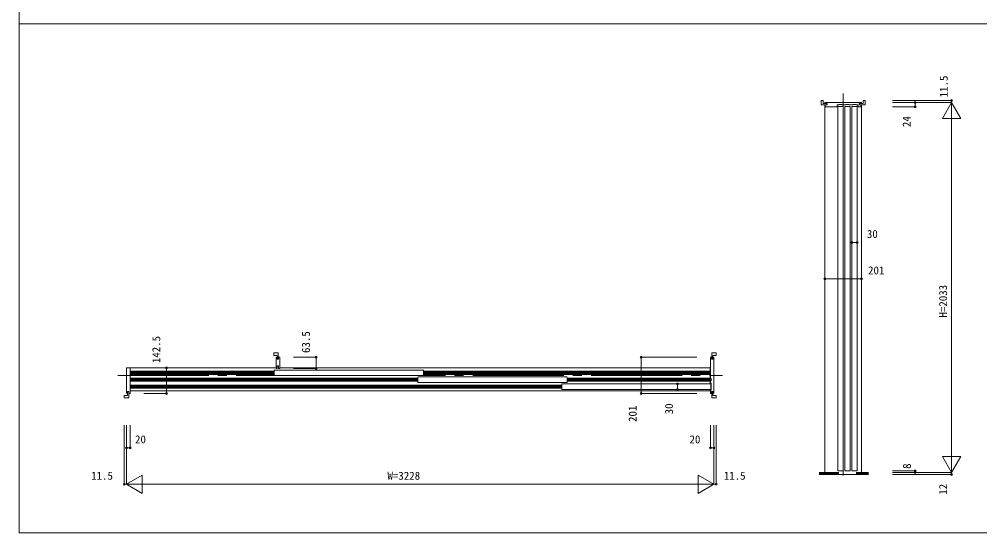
# Model space of a CAD drawing. Units: millimetres, scale not verified. Extents: x -14341 to 14341, y -10000 to 10000.
# Drawn here: x -14341 to -9063, y -10000 to -7177 of the extents above; entities that cross this region are included whole.
import ezdxf
from ezdxf.enums import TextEntityAlignment as Align

# ---------------------------------------------------------------- set-up
doc = ezdxf.new("R2010")
doc.units = ezdxf.units.MM
doc.header["$LTSCALE"] = 50
doc.linetypes.add('USER1', pattern=[13, 10, -1, 1, -1])
for name, color, linetype, lineweight in [('0-1_YKK_F1', 7, 'Continuous', 18), ('0-4_YKK_N1', 2, 'Continuous', 18), ('0-5_YKK_B1', 4, 'Continuous', 18), ('0-6_YKK_Z1', 7, 'Continuous', 18)]:
    doc.layers.add(name, color=color, linetype=linetype, lineweight=lineweight)
doc.styles.add('ＭＳ ゴシック', font='')
doc.styles.get('ＭＳ ゴシック').set_extended_font_data('MS Gothic')

msp = doc.modelspace()

# ---------------------------------------------------------------- linework, layer by layer
at = {"layer": '0-1_YKK_F1'}
for p, q in [((-14340.51, -10000), (-14340.51, 10000)), ((-14340.51, -7202.5), (14159.49, -7202.5)), ((-14340.51, -10000), (14340.51, -10000))]:
    msp.add_line(p, q, dxfattribs=at)
at = {"layer": '0-4_YKK_N1'}
for p, q in [((-9543.01, -7623.5), (-9218.01, -7623.5)), ((-9543.01, -7635), (-9218.01, -7635)), ((-9418.01, -7635), (-9418.01, -7659)), ((-9268.01, -7721.6), (-9218.01, -7635)), ((-9218.01, -7635), (-9218.01, -7623.5)), ((-9218.01, -9668), (-9218.01, -7635)), ((-9218.01, -7635), (-9168.01, -7721.6)), ((-9543.01, -7659), (-9418.01, -7659)), ((-9268.01, -7721.6), (-9168.01, -7721.6)), ((-9767.01, -8404.38), (-9737.01, -8404.38)), ((-9914.51, -8604.38), (-9713.51, -8604.38)), ((-12834.51, -9034), (-12709.51, -9034)), ((-12709.51, -9097.5), (-12709.51, -9034)), ((-10923.51, -9235), (-10923.51, -9034)), ((-10618.51, -9034), (-10923.51, -9034)), ((-13656.51, -9092.5), (-13531.51, -9092.5)), ((-13531.51, -9235), (-13531.51, -9092.5)), ((-12834.51, -9097.5), (-12709.51, -9097.5)), ((-10723.51, -9211.5), (-10723.51, -9181.5)), ((-13656.51, -9235), (-13531.51, -9235)), ((-10618.51, -9235), (-10923.51, -9235)), ((-13763.01, -9408.5), (-13763.01, -9733.5)), ((-13751.51, -9408.5), (-13751.51, -9733.5)), ((-13731.51, -9408.5), (-13731.51, -9533.5)), ((-10523.51, -9408.5), (-10523.51, -9733.5)), ((-10512.01, -9408.5), (-10512.01, -9733.5)), ((-13751.51, -9533.5), (-13731.51, -9533.5)), ((-9268.01, -9581.4), (-9168.01, -9581.4)), ((-9268.01, -9581.4), (-9218.01, -9668)), ((-9218.01, -9668), (-9168.01, -9581.4)), ((-13751.51, -9733.5), (-13664.91, -9683.5)), ((-13664.91, -9683.5), (-13664.91, -9783.5)), ((-10610.11, -9683.5), (-10610.11, -9783.5)), ((-10610.11, -9683.5), (-10523.51, -9733.5)), ((-9543.01, -9668), (-9218.01, -9668)), ((-9543.01, -9680), (-9218.01, -9680)), ((-9218.01, -9668), (-9218.01, -9680)), ((-13751.51, -9733.5), (-13763.01, -9733.5)), ((-13751.51, -9733.5), (-10523.51, -9733.5)), ((-13751.51, -9733.5), (-13664.91, -9783.5)), ((-10610.11, -9783.5), (-10523.51, -9733.5)), ((-10523.51, -9733.5), (-10512.01, -9733.5))]:
    msp.add_line(p, q, dxfattribs=at)
for points in [[(-10543.51, -9408.5), (-10543.51, -9533.5), (-10523.51, -9533.5)], [(-9543.01, -9660), (-9418.01, -9660), (-9418.01, -9668)]]:
    msp.add_lwpolyline(points, dxfattribs=at)
for centre in [(-9418.01, -7635), (-9218.01, -7623.5), (-9418.01, -7659), (-9767.01, -8404.38), (-9737.01, -8404.38), (-9914.51, -8604.38), (-9713.51, -8604.38), (-12709.51, -9034), (-10923.51, -9034), (-13531.51, -9092.5), (-12709.51, -9097.5), (-10723.51, -9181.5), (-13531.51, -9235), (-10923.51, -9235), (-10723.51, -9211.5), (-13751.51, -9533.5), (-13731.51, -9533.5), (-10543.51, -9533.5), (-10523.51, -9533.5), (-9418.01, -9660), (-9418.01, -9668), (-9218.01, -9680), (-13763.01, -9733.5), (-10512.01, -9733.5)]:
    msp.add_circle(centre, 5, dxfattribs=at)
at = {"layer": '0-5_YKK_B1'}
for p, q in [((-9935.01, -7625.5), (-9935.01, -7645.5)), ((-9914.51, -7635), (-9914.51, -7640.5)), ((-9914.51, -7635), (-9713.51, -7635)), ((-9914.51, -7647.5), (-9914.51, -9668)), ((-9713.51, -7635), (-9713.51, -7640.5)), ((-9713.51, -7647.5), (-9713.51, -9668)), ((-9693.01, -7625.5), (-9693.01, -7645.5)), ((-9843.01, -9660), (-9843.01, -7656)), ((-9805.01, -9660), (-9805.01, -7656)), ((-9767.01, -9660), (-9767.01, -7656)), ((-12919.01, -9010.5), (-12939.01, -9010.5)), ((-10534.01, -9010.5), (-10514.01, -9010.5)), ((-13731.51, -9092.5), (-13751.51, -9092.5)), ((-13731.51, -9092.5), (-13731.51, -9233)), ((-13730.51, -9092.5), (-12929.51, -9092.5)), ((-13730.51, -9092.5), (-13730.51, -9219)), ((-13730.51, -9112), (-12940.01, -9112)), ((-13730.51, -9114.6), (-12940.01, -9114.6)), ((-13730.51, -9118.8), (-12940.01, -9118.8)), ((-13730.51, -9122.2), (-12940.01, -9122.2)), ((-13730.51, -9126.4), (-12940.01, -9126.4)), ((-13730.51, -9129), (-12940.01, -9129)), ((-12940.01, -9107.5), (-12938.01, -9105.5)), ((-12940.01, -9107.5), (-12940.01, -9133.5)), ((-12122.01, -9105.5), (-12938.01, -9105.5)), ((-12909.51, -9092.5), (-10544.51, -9092.5)), ((-12122.01, -9105.5), (-12120.01, -9107.5)), ((-12120.01, -9133.5), (-12120.01, -9107.5)), ((-12120.01, -9112), (-10544.51, -9112)), ((-10544.51, -9114.6), (-12120.01, -9114.6)), ((-10544.51, -9118.8), (-12120.01, -9118.8)), ((-10544.51, -9122.2), (-12120.01, -9122.2)), ((-12120.01, -9126.4), (-10544.51, -9126.4)), ((-12120.01, -9129), (-10544.51, -9129)), ((-10544.51, -9092.5), (-10544.51, -9181.5)), ((-13730.51, -9150), (-12150.01, -9150)), ((-13730.51, -9152.6), (-12150.01, -9152.6)), ((-13730.51, -9156.8), (-12150.01, -9156.8)), ((-13730.51, -9160.2), (-12150.01, -9160.2)), ((-13730.51, -9164.4), (-12150.01, -9164.4)), ((-13730.51, -9167), (-12150.01, -9167)), ((-12938.01, -9135.5), (-12940.01, -9133.5)), ((-12938.01, -9135.5), (-12122.01, -9135.5)), ((-12150.01, -9145.5), (-12148.01, -9143.5)), ((-12150.01, -9145.5), (-12150.01, -9171.5)), ((-12148.01, -9173.5), (-12150.01, -9171.5)), ((-11332.01, -9143.5), (-12148.01, -9143.5)), ((-12148.01, -9173.5), (-11332.01, -9173.5)), ((-12122.01, -9135.5), (-12120.01, -9133.5)), ((-11360.01, -9183.5), (-11358.01, -9181.5)), ((-10542.01, -9181.5), (-11358.01, -9181.5)), ((-11332.01, -9143.5), (-11330.01, -9145.5)), ((-11332.01, -9173.5), (-11330.01, -9171.5)), ((-11330.01, -9171.5), (-11330.01, -9145.5)), ((-11330.01, -9150), (-10544.51, -9150)), ((-11330.01, -9152.6), (-10544.51, -9152.6)), ((-11330.01, -9156.8), (-10544.51, -9156.8)), ((-11330.01, -9160.2), (-10544.51, -9160.2)), ((-11330.01, -9164.4), (-10544.51, -9164.4)), ((-11330.01, -9167), (-10544.51, -9167)), ((-10543.51, -9165), (-10543.51, -9175.5)), ((-10542.51, -9176.5), (-10540.51, -9176.5)), ((-10542.01, -9181.5), (-10540.01, -9183.5)), ((-10538.51, -9178.5), (-10538.51, -9214.5)), ((-13730.51, -9188), (-11360.01, -9188)), ((-13730.51, -9190.6), (-11360.01, -9190.6)), ((-13730.51, -9194.8), (-11360.01, -9194.8)), ((-13730.51, -9198.2), (-11360.01, -9198.2)), ((-13730.51, -9202.4), (-11360.01, -9202.4)), ((-13730.51, -9205), (-11360.01, -9205)), ((-10544.51, -9219), (-13730.51, -9219)), ((-11360.01, -9183.5), (-11360.01, -9209.5)), ((-11358.01, -9211.5), (-11360.01, -9209.5)), ((-11358.01, -9211.5), (-10542.01, -9211.5)), ((-10544.51, -9211.5), (-10544.51, -9219)), ((-10543.51, -9217.5), (-10543.51, -9233)), ((-10540.51, -9216.5), (-10542.51, -9216.5)), ((-10542.01, -9211.5), (-10540.01, -9209.5)), ((-10540.01, -9209.5), (-10540.01, -9183.5)), ((-13741.01, -9258.5), (-13761.01, -9258.5)), ((-10534.01, -9258.5), (-10514.01, -9258.5)), ((-9843.01, -9660), (-9813.01, -9660)), ((-9805.01, -9660), (-9775.01, -9660)), ((-9767.01, -9660), (-9737.01, -9660))]:
    msp.add_line(p, q, dxfattribs=at)
for points in [[(-9924.01, -7640.5), (-9924.01, -7623.5), (-9933.01, -7623.5)], [(-9933.01, -7647.5), (-9903.01, -7647.5), (-9903.01, -7640.5), (-9924.01, -7640.5)], [(-9716.01, -7657), (-9716.01, -7648), (-9723.01, -7648), (-9725.51, -7648), (-9725.51, -7640.3), (-9717.01, -7640.3), (-9716.01, -7639.3), (-9716.01, -7635), (-9912.01, -7635), (-9912.01, -7639.3), (-9911.01, -7640.3), (-9902.51, -7640.3), (-9902.51, -7648), (-9905.01, -7648), (-9912.01, -7648), (-9912.01, -7657)], [(-9910.01, -7659), (-9848.21, -7659), (-9847.71, -7658.5), (-9847.71, -7649.8)], [(-9845.71, -7647.8), (-9837.51, -7647.8), (-9837.51, -7645), (-9818.51, -7645), (-9818.51, -7647.8), (-9799.51, -7647.8), (-9799.51, -7645), (-9780.51, -7645), (-9780.51, -7647.8), (-9761.51, -7647.8), (-9761.51, -7645), (-9742.51, -7645), (-9742.51, -7647.8), (-9734.31, -7647.8)], [(-9732.31, -7649.8), (-9732.31, -7658.5), (-9731.81, -7659), (-9718.01, -7659)], [(-9695.01, -7647.5), (-9725.01, -7647.5), (-9725.01, -7640.5), (-9704.01, -7640.5)], [(-9704.01, -7640.5), (-9704.01, -7623.5), (-9695.01, -7623.5)], [(-9813.01, -9660), (-9813.01, -7656), (-9843.01, -7656)], [(-9775.01, -9660), (-9775.01, -7656), (-9805.01, -7656)], [(-9737.01, -9660), (-9737.01, -7656), (-9767.01, -7656)], [(-12941.01, -9012.5), (-12941.01, -9024.5), (-12924.01, -9024.5), (-12924.01, -9045.5)], [(-12924.01, -9045.5), (-12917.01, -9045.5), (-12917.01, -9012.5)], [(-10529.01, -9045.5), (-10536.01, -9045.5), (-10536.01, -9012.5)], [(-10512.01, -9012.5), (-10512.01, -9024.5), (-10529.01, -9024.5), (-10529.01, -9045.5)], [(-12923.51, -9097.5), (-12929.51, -9097.5), (-12929.51, -9036.5), (-12925.21, -9036.5), (-12924.21, -9037.5), (-12924.21, -9046), (-12916.51, -9046), (-12916.51, -9034), (-12911.51, -9034)], [(-12909.51, -9036), (-12909.51, -9097.5), (-12915.51, -9097.5), (-12915.51, -9081.5), (-12923.51, -9081.5), (-12923.51, -9097.5)], [(-10543.51, -9036), (-10543.51, -9152), (-10543.01, -9152.5), (-10538.51, -9152.5), (-10538.51, -9153.5), (-10538.51, -9163.5), (-10538.51, -9164.5), (-10543.01, -9164.5), (-10543.51, -9165)], [(-10541.51, -9235), (-10536.51, -9235), (-10536.51, -9228), (-10536.51, -9223), (-10528.81, -9223), (-10528.81, -9231.5), (-10527.81, -9232.5), (-10523.51, -9232.5), (-10523.51, -9036.5), (-10527.81, -9036.5), (-10528.81, -9037.5), (-10528.81, -9046), (-10536.51, -9046), (-10536.51, -9041), (-10536.51, -9034), (-10541.51, -9034)], [(-13733.51, -9235), (-13738.51, -9235), (-13738.51, -9228), (-13738.51, -9223), (-13746.21, -9223), (-13746.21, -9231.5), (-13747.21, -9232.5), (-13751.51, -9232.5), (-13751.51, -9092.5)], [(-13763.01, -9256.5), (-13763.01, -9244.5), (-13746.01, -9244.5), (-13746.01, -9223.5)], [(-13746.01, -9223.5), (-13739.01, -9223.5), (-13739.01, -9256.5)], [(-10529.01, -9223.5), (-10536.01, -9223.5), (-10536.01, -9256.5)], [(-10512.01, -9256.5), (-10512.01, -9244.5), (-10529.01, -9244.5), (-10529.01, -9223.5)]]:
    msp.add_lwpolyline(points, dxfattribs=at)
for centre, radius, start, end in [((-9933.01, -7625.5), 2, 90, 180), ((-9933.01, -7645.5), 2, 180, 270), ((-9845.71, -7649.8), 2, 90, 180), ((-9734.31, -7649.8), 2, 0, 90), ((-9695.01, -7625.5), 2, 0, 90), ((-9695.01, -7645.5), 2, 270, 0), ((-9910.01, -7657), 2, 180, 270), ((-9718.01, -7657), 2, 270, 0), ((-12939.01, -9012.5), 2, 90, 180), ((-12919.01, -9012.5), 2, 0, 90), ((-10534.01, -9012.5), 2, 90, 180), ((-10514.01, -9012.5), 2, 0, 90), ((-12911.51, -9036), 2, 0, 90), ((-10541.51, -9036), 2, 90, 180), ((-10542.51, -9175.5), 1, 180, 270), ((-10540.51, -9178.5), 2, 0, 90), ((-13733.51, -9233), 2, 270, 0), ((-10542.51, -9217.5), 1, 90, 180), ((-10541.51, -9233), 2, 180, 270), ((-10540.51, -9214.5), 2, 270, 0), ((-13761.01, -9256.5), 2, 180, 270), ((-13741.01, -9256.5), 2, 270, 0), ((-10534.01, -9256.5), 2, 180, 270), ((-10514.01, -9256.5), 2, 270, 0)]:
    msp.add_arc(centre, radius, start, end, dxfattribs=at)
at = {"layer": '0-6_YKK_Z1', "linetype": 'USER1'}
for p, q in [((-9814.01, -7585.86), (-9814.01, -9685)), ((-13799.01, -9134.5), (-10476.01, -9134.5))]:
    msp.add_line(p, q, dxfattribs=at)
at = {"layer": '0-6_YKK_Z1'}
for p, q in [((-9944.93, -9668), (-9840.01, -9668)), ((-9944.93, -9670.4), (-9840.01, -9670.4)), ((-9944.93, -9672.8), (-9840.01, -9672.8)), ((-9944.93, -9675.2), (-9840.01, -9675.2)), ((-9944.93, -9677.6), (-9840.01, -9677.6)), ((-9673.96, -9680), (-9944.93, -9680)), ((-9840.01, -9668), (-9840.01, -9680)), ((-9673.96, -9668), (-9740.01, -9668)), ((-9740.01, -9668), (-9740.01, -9680)), ((-9673.96, -9670.4), (-9740.01, -9670.4)), ((-9673.96, -9672.8), (-9740.01, -9672.8)), ((-9673.96, -9675.2), (-9740.01, -9675.2)), ((-9673.96, -9677.6), (-9740.01, -9677.6))]:
    msp.add_line(p, q, dxfattribs=at)

# ---------------------------------------------------------------- texts
at = {"layer": '0-4_YKK_N1', "color": 7, "style": 'ＭＳ ゴシック'}
for s, p in [('11.5', (-9226.22, -7606.12)), ('24', (-9430.01, -7769.53)), ('H=2033', (-9230.01, -8816.5)), ('63.5', (-12730.27, -9011.42)), ('142.5', (-13552.27, -9067.57)), ('201', (-10935.51, -9390.71)), ('30', (-10735.51, -9348.75)), ('8', (-9428.76, -9648.49)), ('12', (-9230.01, -9790.66))]:
    msp.add_text(s, height=43.99, rotation=90, dxfattribs=at).set_placement(p, align=Align.BOTTOM_LEFT)
for s, p in [('30', (-9683.64, -8392.38)), ('201', (-9677.14, -8592.38)), ('20', (-13704.18, -9521.5)), ('20', (-10658.1, -9521.5)), ('11.5', (-13945.35, -9721.5)), ('W=3228', (-12317.51, -9721.5)), ('11.5', (-10469.67, -9721.5))]:
    msp.add_text(s, height=43.99, dxfattribs=at).set_placement(p, align=Align.BOTTOM_LEFT)

doc.saveas('drawing.dxf')
